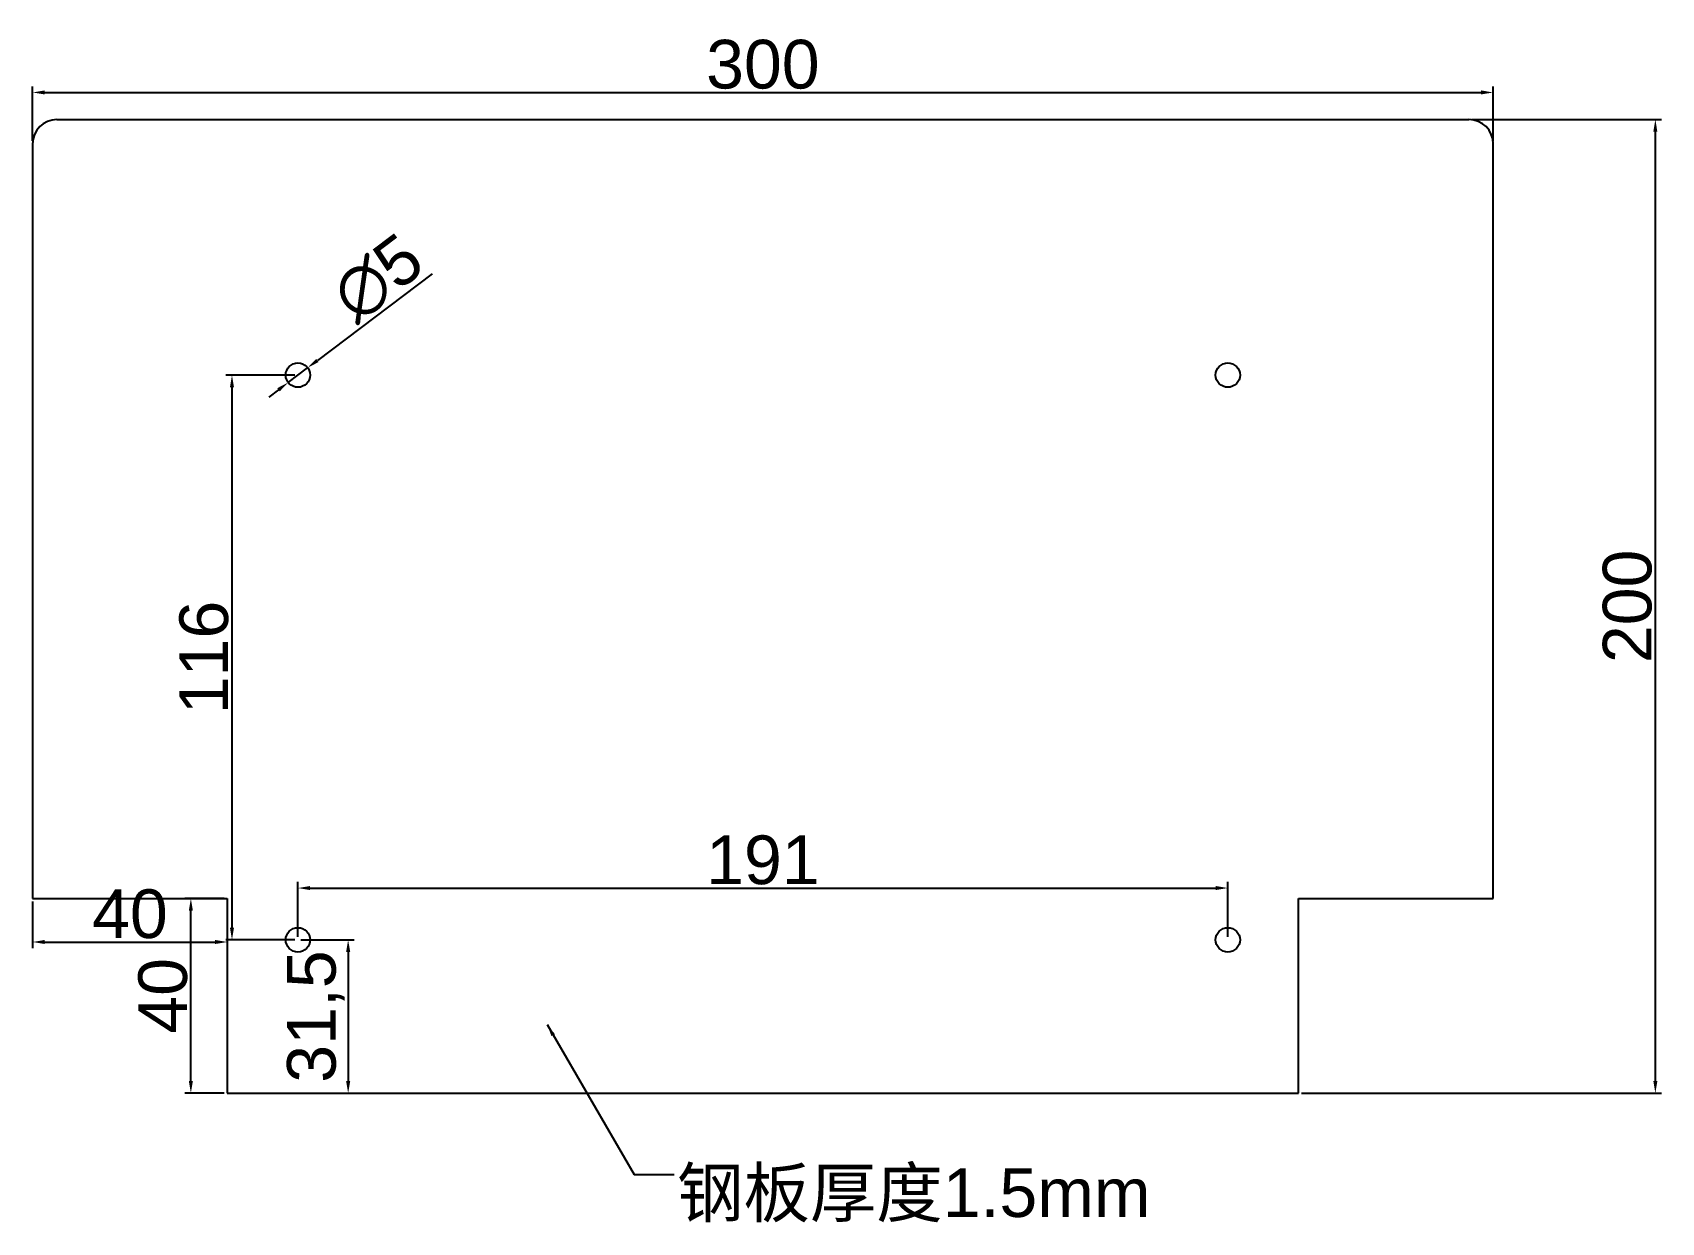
# Model space of a CAD drawing. Header units: millimetres. Extents: x 0 to 335, y -27 to 218.
import ezdxf

# ---------------------------------------------------------------- set-up
doc = ezdxf.new("R2010")
doc.units = ezdxf.units.MM
doc.styles.get("Standard").update_dxf_attribs({"font": 'arial.ttf'})
doc.dimstyles.new('ISO-25', dxfattribs={"dimtxt": 2.5, "dimasz": 2.5, "dimexe": 1.25, "dimexo": 0.625, "dimtad": 1, "dimtxsty": 'Standard', "dimcen": 2.5, "dimadec": 0, "dimazin": 0, "dimtfac": 1, "dimtmove": 0, "dimatfit": 3, "dimfxl": 1, "dimarcsym": 0})

# ---------------------------------------------------------------- blocks, each defined once
blk = doc.blocks.new('*D1')
at = {"color": 0, "lineweight": -2, "transparency": 16777216}
for p, q in [((0, 195.62), (0, 206.81)), ((2.5, 205.56), (297.5, 205.56)), ((300, 195.62), (300, 206.81))]:
    blk.add_line(p, q, dxfattribs=at)
at = {"color": 0, "transparency": 16777216}
for points in [[(2.5, 205.98), (2.5, 205.15), (0, 205.56)], [(297.5, 205.98), (297.5, 205.15), (300, 205.56)]]:
    blk.add_solid(points, dxfattribs=at)
at = {"layer": 'Defpoints', "color": 0, "transparency": 16777216}
for p in [(300, 205.56), (0, 195), (300, 195)]:
    blk.add_point(p, dxfattribs=at)
at = {"color": 0, "transparency": 16777216, "insert": (150, 211.3), "char_height": 10, "attachment_point": 5}
blk.add_mtext('300', dxfattribs=at)
blk = doc.blocks.new('*D2')
at = {"color": 0, "lineweight": -2, "transparency": 16777216}
for p, q in [((295.62, 200), (334.56, 200)), ((333.31, 2.5), (333.31, 197.5)), ((260.62, 0), (334.56, 0))]:
    blk.add_line(p, q, dxfattribs=at)
at = {"color": 0, "transparency": 16777216}
for points in [[(332.89, 197.5), (333.72, 197.5), (333.31, 200)], [(332.89, 2.5), (333.72, 2.5), (333.31, 0)]]:
    blk.add_solid(points, dxfattribs=at)
at = {"layer": 'Defpoints', "color": 0, "transparency": 16777216}
for p in [(295, 200), (333.31, 200), (260, 0)]:
    blk.add_point(p, dxfattribs=at)
at = {"color": 0, "transparency": 16777216, "insert": (327.58, 100), "char_height": 10, "attachment_point": 5, "rotation": 90}
blk.add_mtext('200', dxfattribs=at)
blk = doc.blocks.new('*D3')
at = {"color": 0, "lineweight": -2, "transparency": 16777216}
for p, q in [((0, 39.38), (0, 29.81)), ((40, 39.38), (40, 29.81)), ((2.5, 31.06), (37.5, 31.06))]:
    blk.add_line(p, q, dxfattribs=at)
at = {"color": 0, "transparency": 16777216}
for points in [[(2.5, 31.48), (2.5, 30.65), (0, 31.06)], [(37.5, 31.48), (37.5, 30.65), (40, 31.06)]]:
    blk.add_solid(points, dxfattribs=at)
at = {"layer": 'Defpoints', "color": 0, "transparency": 16777216}
for p in [(0, 40), (40, 40), (40, 31.06)]:
    blk.add_point(p, dxfattribs=at)
at = {"color": 0, "transparency": 16777216, "insert": (20, 36.8), "char_height": 10, "attachment_point": 5}
blk.add_mtext('40', dxfattribs=at)
blk = doc.blocks.new('*D4')
at = {"color": 0, "lineweight": -2, "transparency": 16777216}
for p, q in [((39.38, 40), (31.26, 40)), ((32.51, 2.5), (32.51, 37.5)), ((39.38, 0), (31.26, 0))]:
    blk.add_line(p, q, dxfattribs=at)
at = {"color": 0, "transparency": 16777216}
for points in [[(32.09, 37.5), (32.92, 37.5), (32.51, 40)], [(32.09, 2.5), (32.92, 2.5), (32.51, 0)]]:
    blk.add_solid(points, dxfattribs=at)
at = {"layer": 'Defpoints', "color": 0, "transparency": 16777216}
for p in [(32.51, 40), (40, 40), (40, 0)]:
    blk.add_point(p, dxfattribs=at)
at = {"color": 0, "transparency": 16777216, "insert": (26.78, 20), "char_height": 10, "attachment_point": 5, "rotation": 90}
blk.add_mtext('40', dxfattribs=at)
blk = doc.blocks.new('*D5')
at = {"color": 0, "lineweight": -2, "transparency": 16777216}
for p, q in [((55.12, 31.5), (66.07, 31.5)), ((64.82, 29), (64.82, 2.5)), ((55.12, 0), (66.07, 0))]:
    blk.add_line(p, q, dxfattribs=at)
at = {"color": 0, "transparency": 16777216}
for points in [[(64.4, 29), (65.24, 29), (64.82, 31.5)], [(64.4, 2.5), (65.24, 2.5), (64.82, 0)]]:
    blk.add_solid(points, dxfattribs=at)
at = {"layer": 'Defpoints', "color": 0, "transparency": 16777216}
for p in [(54.5, 31.5), (54.5, 0), (64.82, 0)]:
    blk.add_point(p, dxfattribs=at)
at = {"color": 0, "transparency": 16777216, "insert": (58.19, 15.75), "char_height": 10, "attachment_point": 5, "rotation": 90}
blk.add_mtext('31,5', dxfattribs=at)
blk = doc.blocks.new('*D6')
at = {"color": 0, "lineweight": -2, "transparency": 16777216}
for p, q in [((54.5, 32.12), (54.5, 43.39)), ((57, 42.14), (243, 42.14)), ((245.5, 32.12), (245.5, 43.39))]:
    blk.add_line(p, q, dxfattribs=at)
at = {"color": 0, "transparency": 16777216}
for points in [[(57, 42.56), (57, 41.73), (54.5, 42.14)], [(243, 42.56), (243, 41.73), (245.5, 42.14)]]:
    blk.add_solid(points, dxfattribs=at)
at = {"layer": 'Defpoints', "color": 0, "transparency": 16777216}
for p in [(245.5, 42.14), (54.5, 31.5), (245.5, 31.5)]:
    blk.add_point(p, dxfattribs=at)
at = {"color": 0, "transparency": 16777216, "insert": (150, 47.87), "char_height": 10, "attachment_point": 5}
blk.add_mtext('191', dxfattribs=at)
blk = doc.blocks.new('*D7')
at = {"color": 0, "lineweight": -2, "transparency": 16777216}
for p, q in [((53.88, 147.5), (39.7, 147.5)), ((40.95, 145), (40.95, 34)), ((53.88, 31.5), (39.7, 31.5))]:
    blk.add_line(p, q, dxfattribs=at)
at = {"color": 0, "transparency": 16777216}
for points in [[(40.54, 145), (41.37, 145), (40.95, 147.5)], [(40.54, 34), (41.37, 34), (40.95, 31.5)]]:
    blk.add_solid(points, dxfattribs=at)
at = {"layer": 'Defpoints', "color": 0, "transparency": 16777216}
for p in [(54.5, 147.5), (40.95, 31.5), (54.5, 31.5)]:
    blk.add_point(p, dxfattribs=at)
at = {"color": 0, "transparency": 16777216, "insert": (35.22, 89.5), "char_height": 10, "attachment_point": 5, "rotation": 90}
blk.add_mtext('116', dxfattribs=at)
blk = doc.blocks.new('*D8')
at = {"color": 0, "lineweight": -2, "transparency": 16777216}
for p, q in [((82.04, 168.29), (58.49, 150.51)), ((52.5, 145.99), (56.5, 149.01)), ((50.51, 144.49), (48.51, 142.98))]:
    blk.add_line(p, q, dxfattribs=at)
at = {"color": 0, "transparency": 16777216}
for points in [[(58.24, 150.84), (58.74, 150.18), (56.5, 149.01)], [(50.26, 144.82), (50.76, 144.16), (52.5, 145.99)]]:
    blk.add_solid(points, dxfattribs=at)
at = {"layer": 'Defpoints', "color": 0, "transparency": 16777216}
for p in [(56.5, 149.01), (52.5, 145.99)]:
    blk.add_point(p, dxfattribs=at)
at = {"color": 0, "transparency": 16777216, "insert": (70.93, 167.44), "char_height": 10, "attachment_point": 5, "rotation": 37.0483}
blk.add_mtext('∅5', dxfattribs=at)

msp = doc.modelspace()

# ---------------------------------------------------------------- linework, layer by layer
for p, q in [((5, 200), (295, 200)), ((0, 195), (0, 40)), ((300, 40), (300, 195)), ((0, 40), (40, 40)), ((40, 40), (40, 0)), ((260, 0), (260, 40)), ((260, 40), (300, 40)), ((40, 0), (260, 0))]:
    msp.add_line(p, q)
at = {"color": 0}
for centre in [(54.5, 147.5), (245.5, 147.5), (54.5, 31.5), (245.5, 31.5)]:
    msp.add_circle(centre, 2.5, dxfattribs=at)
for centre, start, end in [((5, 195), 90, 180), ((295, 195), 0, 90)]:
    msp.add_arc(centre, 5, start, end)

# ---------------------------------------------------------------- texts
at = {"color": 3, "insert": (132.371, -15.422), "char_height": 10, "width": 245.26811, "attachment_point": 1}
msp.add_mtext('{\\fSimSun|b0|i0|c134|p2;钢板厚度}1.5mm', dxfattribs=at)

# ---------------------------------------------------------------- dimensions: what is measured, and where the dimension line sits
at = {"color": 3}
for base, p1, p2, picture, middle in [((300, 205.564), (0, 195), (300, 195), '*D1', (150, 211.298)), ((245.5, 42.143), (54.5, 31.5), (245.5, 31.5), '*D6', (150, 47.874)), ((40, 31.064), (0, 40), (40, 40), '*D3', (20, 36.795))]:
    dim = msp.add_linear_dim(base=base, p1=p1, p2=p2, dimstyle='ISO-25', override={"dimtxt": 10}, dxfattribs=at)
    dim.commit()
    dim.dimension.update_dxf_attribs({"geometry": picture, "text_midpoint": middle})
for base, p1, p2, picture, middle in [((333.306, 200), (260, 0), (295, 200), '*D2', (327.575, 100)), ((40.953, 31.5), (54.5, 147.5), (54.5, 31.5), '*D7', (35.222, 89.5)), ((32.507, 40), (40, 0), (40, 40), '*D4', (26.776, 20))]:
    dim = msp.add_linear_dim(base=base, p1=p1, p2=p2, angle=90, dimstyle='ISO-25', override={"dimtxt": 10}, dxfattribs=at)
    dim.commit()
    dim.dimension.update_dxf_attribs({"geometry": picture, "text_midpoint": middle})
dim = msp.add_diameter_dim_2p(p1=(52.505, 145.994), p2=(56.495, 149.006), dimstyle='ISO-25', override={"dimtxt": 10}, dxfattribs=at)
dim.commit()
dim.dimension.update_dxf_attribs({"geometry": '*D8', "text_midpoint": (74.556, 162.639), "dimtype": 163})
dim = msp.add_linear_dim(base=(64.82, 0), p1=(54.5, 31.5), p2=(54.5, 0), angle=90, dimstyle='ISO-25', override={"dimtxt": 10}, dxfattribs=at)
dim.commit()
dim.dimension.update_dxf_attribs({"geometry": '*D5', "text_midpoint": (64.82, 15.75), "dimtype": 160})

# ---------------------------------------------------------------- leaders
at = {"color": 3, "annotation_type": 0, "has_hookline": 1, "hookline_direction": 0, "text_width": 98.554}
msp.add_leader([(105.68, 14.087), (123.581, -16.672), (131.746, -16.672)], dimstyle='ISO-25', override={"dimgap": 0.625, "dimtad": 0}, dxfattribs=at)

doc.saveas('drawing.dxf')
